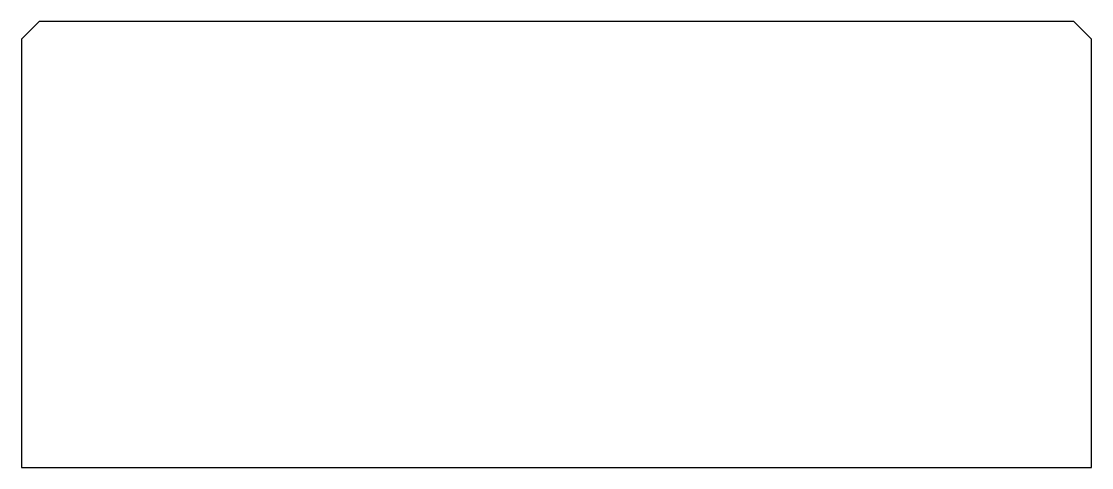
# Model space of a CAD drawing. Extents: x 0 to 300, y 0 to 125.
import ezdxf

# ---------------------------------------------------------------- set-up
doc = ezdxf.new("R2010")
doc.units = 0
doc.header["$MEASUREMENT"] = 0
doc.layers.get('0').update_dxf_attribs({"linetype": 'CONTINUOUS'})

msp = doc.modelspace()

# ---------------------------------------------------------------- linework, layer by layer
for p, q in [((5, 125), (0, 120)), ((295, 125), (5, 125)), ((300, 120), (295, 125)), ((0, 120), (0, 0)), ((300, 0), (300, 120)), ((0, 0), (300, 0))]:
    msp.add_line(p, q)

doc.saveas('drawing.dxf')
